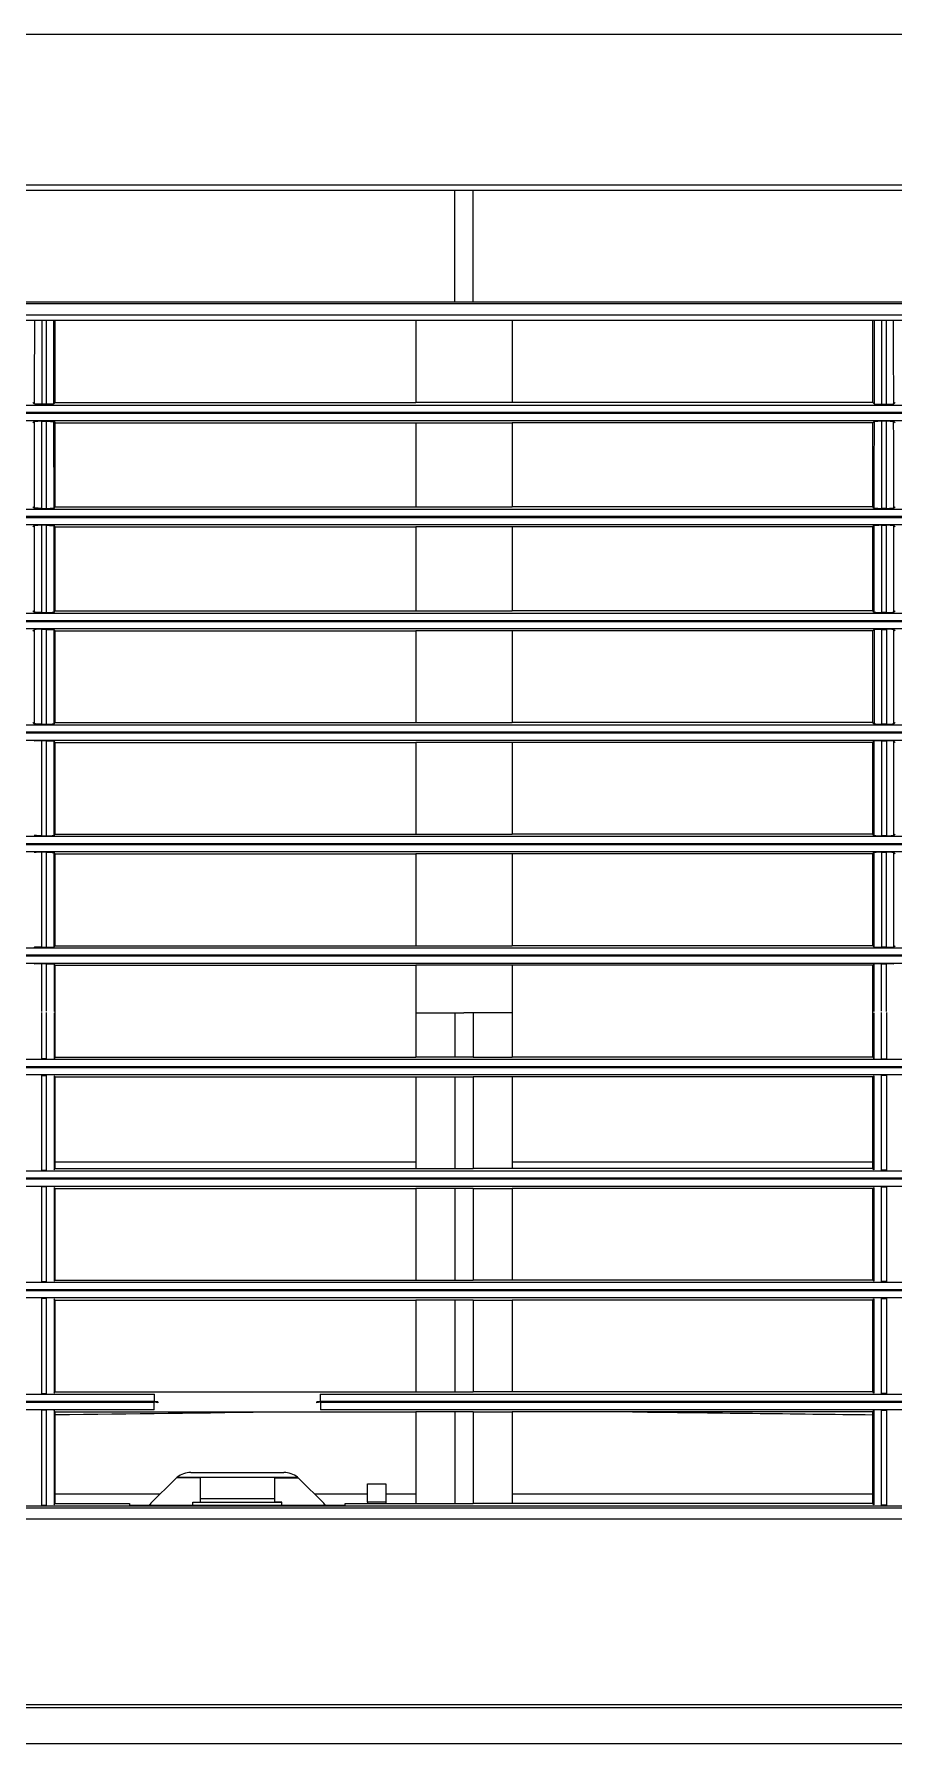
# Model space of a CAD drawing. Header units: millimetres. Extents: x -13830 to 215738, y -24143 to 193994.
# Drawn here: x 53663 to 53778.7, y 98318.3 to 98548.3 of the extents above; entities that cross this region are included whole.
import ezdxf

# ---------------------------------------------------------------- set-up
doc = ezdxf.new("R2010")
doc.units = ezdxf.units.MM
doc.header["$LTSCALE"] = 100
for name, color, linetype in [('A-Fin-Stone', 64, 'CONTINUOUS'), ('PRANDCM', 7, 'CONTINUOUS'), ('WALL', 2, 'CONTINUOUS')]:
    doc.layers.add(name, color=color, linetype=linetype)
doc.layers.add('M-2019.7.9', color=6, linetype='CONTINUOUS', lineweight=15)

# ---------------------------------------------------------------- blocks, each defined once
blk = doc.blocks.new('FXAP22-36NVC-F')
at = {"layer": 'PRANDCM', "linetype": 'Continuous'}
for p, q in [((276.91, 540.42), (960.39, 540.42)), ((303.89, 535.56), (929.89, 535.56)), ((929.89, 535.13), (303.89, 535.13)), ((305.14, 508.7), (928.64, 508.7)), ((928.64, 508.4), (305.14, 508.4)), ((560.05, 495.54), (560.05, 508.3)), ((560.05, 508.3), (560.73, 508.3)), ((560.73, 508.3), (560.73, 495.54)), ((673.73, 508.3), (673.05, 508.3)), ((673.05, 508.3), (673.05, 495.54)), ((673.73, 495.54), (673.73, 508.3)), ((561.73, 495.59), (561.73, 508.25)), ((561.73, 508.25), (561.89, 508.09)), ((561.89, 508.09), (610.39, 508.09)), ((561.89, 508.09), (561.89, 495.75)), ((561.89, 506.83), (610.39, 506.83)), ((610.39, 495.75), (610.39, 508.09)), ((610.39, 508.09), (615.64, 508.09)), ((615.64, 495.75), (615.64, 508.09)), ((618.14, 508.09), (615.64, 508.09)), ((623.39, 508.09), (618.14, 508.09)), ((618.14, 495.75), (618.14, 508.09)), ((623.39, 495.75), (623.39, 508.09)), ((632.89, 508.09), (623.39, 508.09)), ((623.39, 506.83), (627.39, 506.83)), ((627.39, 507.92), (627.39, 508.09)), ((627.39, 507.92), (629.89, 507.92)), ((627.39, 505.42), (627.39, 507.92)), ((629.89, 507.92), (629.89, 508.09)), ((629.89, 507.92), (629.89, 505.42)), ((629.89, 506.83), (636.98, 506.83)), ((661.89, 508.3), (632.89, 508.3)), ((632.89, 508.3), (632.89, 508.09)), ((635.77, 508.04), (639.01, 504.8)), ((641.39, 508.3), (641.39, 507.92)), ((641.39, 507.92), (642.39, 507.92)), ((653.39, 507.92), (641.39, 507.92)), ((642.39, 507.42), (642.39, 507.92)), ((652.39, 507.92), (642.39, 507.92)), ((652.39, 507.42), (642.39, 507.42)), ((642.39, 504.63), (642.39, 507.42)), ((652.39, 507.42), (652.39, 507.92)), ((653.39, 507.92), (652.39, 507.92)), ((652.39, 504.63), (652.39, 507.42)), ((653.39, 508.3), (653.39, 507.92)), ((655.77, 504.8), (659.01, 508.04)), ((657.8, 506.83), (671.89, 506.83)), ((661.89, 508.09), (661.89, 508.3)), ((671.89, 508.09), (661.89, 508.09)), ((672.05, 508.25), (671.89, 508.09)), ((671.89, 508.09), (671.89, 495.75)), ((672.05, 495.59), (672.05, 508.25)), ((629.89, 505.42), (627.39, 505.42)), ((642.39, 504.63), (639.19, 504.63)), ((655.48, 504.55), (639.29, 504.55)), ((653.65, 503.92), (641.13, 503.92)), ((652.39, 504.63), (655.58, 504.63)), ((349.56, 495.47), (636.22, 495.47)), ((560.73, 495.54), (560.05, 495.54)), ((561.89, 495.75), (561.73, 495.59)), ((561.89, 495.75), (610.39, 495.75)), ((615.64, 495.75), (610.39, 495.75)), ((615.64, 495.75), (618.14, 495.75)), ((618.14, 495.75), (623.39, 495.75)), ((671.89, 495.75), (623.39, 495.75)), ((636.22, 494.47), (636.22, 495.47)), ((636.22, 494.47), (636.7, 494.52)), ((636.7, 494.52), (636.71, 494.41)), ((658.07, 494.52), (658.56, 494.47)), ((658.07, 494.41), (658.07, 494.52)), ((658.56, 495.47), (884.72, 495.47)), ((658.56, 495.47), (658.56, 494.47)), ((671.89, 495.75), (672.05, 495.59)), ((673.05, 495.54), (673.73, 495.54)), ((349.55, 494.37), (636.23, 494.37)), ((636.23, 493.37), (349.55, 493.37)), ((636.22, 494.47), (349.56, 494.47)), ((560.05, 480.5), (560.05, 493.29)), ((560.05, 493.29), (560.73, 493.29)), ((560.73, 493.29), (560.73, 480.5)), ((561.73, 480.55), (561.73, 493.24)), ((561.73, 493.24), (561.89, 493.08)), ((561.89, 493.08), (561.89, 480.71)), ((561.89, 493.08), (610.39, 493.08)), ((610.39, 480.71), (610.39, 493.08)), ((610.39, 493.08), (615.64, 493.08)), ((615.64, 480.71), (615.64, 493.08)), ((618.14, 493.08), (615.64, 493.08)), ((618.14, 480.71), (618.14, 493.08)), ((623.39, 493.08), (618.14, 493.08)), ((671.89, 493.08), (623.39, 493.08)), ((623.39, 480.71), (623.39, 493.08)), ((636.23, 494.37), (636.22, 494.47)), ((636.23, 494.37), (636.71, 494.41)), ((636.23, 493.37), (636.23, 494.37)), ((658.07, 494.41), (658.55, 494.37)), ((658.56, 494.47), (658.55, 494.37)), ((658.55, 494.37), (884.73, 494.37)), ((658.55, 494.37), (658.55, 493.37)), ((884.73, 493.37), (658.55, 493.37)), ((884.72, 494.47), (658.56, 494.47)), ((672.05, 493.24), (671.89, 493.08)), ((671.89, 493.08), (671.89, 480.71)), ((672.05, 480.55), (672.05, 493.24)), ((673.05, 493.29), (673.05, 480.5)), ((673.73, 493.29), (673.05, 493.29)), ((673.73, 480.5), (673.73, 493.29)), ((561.89, 480.71), (561.73, 480.55)), ((561.89, 480.71), (610.39, 480.71)), ((615.64, 480.71), (610.39, 480.71)), ((615.64, 480.71), (618.14, 480.71)), ((618.14, 480.71), (623.39, 480.71)), ((671.89, 480.71), (623.39, 480.71)), ((671.89, 480.71), (672.05, 480.55)), ((305.14, 480.42), (928.64, 480.42)), ((928.64, 479.42), (305.14, 479.42)), ((305.14, 479.32), (928.64, 479.32)), ((560.73, 480.5), (560.05, 480.5)), ((673.05, 480.5), (673.73, 480.5)), ((928.64, 478.32), (305.14, 478.32)), ((560.05, 478.24), (560.73, 478.24)), ((560.05, 465.5), (560.05, 478.24)), ((560.73, 478.24), (560.73, 465.5)), ((561.73, 465.55), (561.73, 478.19)), ((561.73, 478.19), (561.89, 478.03)), ((561.89, 478.03), (561.89, 465.71)), ((561.89, 478.03), (610.39, 478.03)), ((610.39, 465.71), (610.39, 478.03)), ((610.39, 478.03), (615.64, 478.03)), ((615.64, 465.71), (615.64, 478.03)), ((618.14, 478.03), (615.64, 478.03)), ((623.39, 478.03), (618.14, 478.03)), ((618.14, 465.71), (618.14, 478.03)), ((623.39, 465.71), (623.39, 478.03)), ((671.89, 478.03), (623.39, 478.03)), ((672.05, 478.19), (671.89, 478.03)), ((671.89, 478.03), (671.89, 465.71)), ((672.05, 465.55), (672.05, 478.19)), ((673.73, 478.24), (673.05, 478.24)), ((673.05, 478.24), (673.05, 465.5)), ((673.73, 465.5), (673.73, 478.24)), ((305.14, 465.42), (928.64, 465.42)), ((560.73, 465.5), (560.05, 465.5)), ((561.89, 465.71), (561.73, 465.55)), ((561.89, 465.71), (610.39, 465.71)), ((615.64, 465.71), (610.39, 465.71)), ((615.64, 465.71), (618.14, 465.71)), ((618.14, 465.71), (623.39, 465.71)), ((671.89, 465.71), (623.39, 465.71)), ((671.89, 465.71), (672.05, 465.55)), ((673.05, 465.5), (673.73, 465.5)), ((929.89, 464.42), (303.89, 464.42)), ((303.89, 464.32), (929.89, 464.32)), ((928.64, 463.32), (305.14, 463.32)), ((560.05, 450.49), (560.05, 463.23)), ((560.05, 463.23), (560.73, 463.23)), ((560.73, 463.23), (560.73, 450.49)), ((561.73, 463.18), (561.89, 463.02)), ((561.73, 450.54), (561.73, 463.18)), ((561.89, 463.02), (561.89, 450.7)), ((561.89, 463.02), (610.39, 463.02)), ((610.39, 463.02), (615.64, 463.02)), ((610.39, 450.7), (610.39, 463.02)), ((618.14, 463.02), (615.64, 463.02)), ((615.64, 450.7), (615.64, 463.02)), ((618.14, 450.7), (618.14, 463.02)), ((623.39, 463.02), (618.14, 463.02)), ((623.39, 450.7), (623.39, 463.02)), ((671.89, 463.02), (623.39, 463.02)), ((672.05, 463.18), (671.89, 463.02)), ((671.89, 463.02), (671.89, 450.7)), ((672.05, 450.54), (672.05, 463.18)), ((673.05, 463.23), (673.05, 450.49)), ((673.73, 463.23), (673.05, 463.23)), ((673.73, 450.49), (673.73, 463.23)), ((561.89, 462.16), (610.39, 462.16)), ((623.39, 462.16), (671.89, 462.16)), ((303.89, 449.32), (929.89, 449.32)), ((928.89, 449.42), (304.89, 449.42)), ((305.14, 450.42), (928.64, 450.42)), ((560.05, 450.49), (560.73, 450.49)), ((561.73, 450.54), (561.89, 450.7)), ((561.89, 450.7), (610.39, 450.7)), ((610.39, 450.7), (615.64, 450.7)), ((618.14, 450.7), (615.64, 450.7)), ((623.39, 450.7), (618.14, 450.7)), ((671.89, 450.7), (623.39, 450.7)), ((672.05, 450.54), (671.89, 450.7)), ((673.73, 450.49), (673.05, 450.49)), ((928.64, 448.32), (305.14, 448.32)), ((560.05, 442.05), (560.05, 448.25)), ((560.73, 448.25), (560.05, 448.25)), ((560.73, 448.25), (560.73, 442.05)), ((561.89, 448.04), (561.73, 448.2)), ((561.73, 442.06), (561.73, 448.2)), ((561.89, 448.04), (610.39, 448.04)), ((561.89, 448.04), (561.89, 442.06)), ((610.39, 442.06), (610.39, 448.04)), ((615.64, 448.04), (610.39, 448.04)), ((615.64, 442.06), (615.64, 448.04)), ((615.64, 448.04), (618.14, 448.04)), ((618.14, 442.06), (618.14, 448.04)), ((618.14, 448.04), (623.39, 448.04)), ((623.39, 442.06), (623.39, 448.04)), ((671.89, 448.04), (623.39, 448.04)), ((671.89, 448.04), (672.05, 448.2)), ((671.89, 448.04), (671.89, 442.06)), ((672.05, 442.06), (672.05, 448.2)), ((673.05, 448.25), (673.05, 442.05)), ((673.05, 448.25), (673.73, 448.25)), ((673.73, 442.05), (673.73, 448.25)), ((560.73, 441.87), (560.73, 435.47)), ((561.73, 435.52), (561.73, 441.91)), ((561.89, 442.06), (561.89, 435.68)), ((610.39, 442.06), (615.64, 442.06)), ((610.39, 435.68), (610.39, 442.06)), ((615.64, 442.06), (616.89, 442.06)), ((618.14, 442.06), (616.89, 442.06)), ((623.39, 442.06), (618.14, 442.06)), ((623.39, 435.68), (623.39, 442.06)), ((671.89, 442.06), (671.89, 435.68)), ((672.05, 435.52), (672.05, 441.91)), ((673.05, 441.87), (673.05, 435.47)), ((305.14, 435.42), (928.64, 435.42)), ((560.73, 435.47), (560.05, 435.47)), ((560.73, 435.47), (560.83, 435.47)), ((560.83, 435.47), (560.92, 435.47)), ((560.92, 435.47), (561.01, 435.47)), ((561.01, 435.47), (561.1, 435.47)), ((561.1, 435.47), (561.18, 435.47)), ((561.18, 435.47), (561.27, 435.48)), ((561.27, 435.48), (561.35, 435.48)), ((561.35, 435.48), (561.42, 435.48)), ((561.42, 435.48), (561.48, 435.48)), ((561.48, 435.48), (561.54, 435.49)), ((561.54, 435.49), (561.59, 435.49)), ((561.59, 435.49), (561.64, 435.5)), ((561.64, 435.5), (561.67, 435.5)), ((561.67, 435.5), (561.7, 435.51)), ((561.7, 435.51), (561.72, 435.51)), ((561.72, 435.51), (561.73, 435.52)), ((561.89, 435.68), (561.73, 435.52)), ((561.89, 435.68), (610.39, 435.68)), ((610.39, 435.68), (623.39, 435.68)), ((671.89, 435.68), (623.39, 435.68)), ((671.89, 435.68), (672.05, 435.52)), ((672.06, 435.51), (672.05, 435.52)), ((672.08, 435.51), (672.06, 435.51)), ((672.11, 435.5), (672.08, 435.51)), ((672.14, 435.5), (672.11, 435.5)), ((672.18, 435.49), (672.14, 435.5)), ((672.23, 435.49), (672.18, 435.49)), ((672.29, 435.48), (672.23, 435.49)), ((672.36, 435.48), (672.29, 435.48)), ((672.43, 435.48), (672.36, 435.48)), ((672.51, 435.48), (672.43, 435.48)), ((672.59, 435.47), (672.51, 435.48)), ((672.68, 435.47), (672.59, 435.47)), ((672.77, 435.47), (672.68, 435.47)), ((672.85, 435.47), (672.77, 435.47)), ((672.95, 435.47), (672.85, 435.47)), ((673.05, 435.47), (672.95, 435.47)), ((673.05, 435.47), (673.73, 435.47)), ((303.89, 434.32), (929.89, 434.32)), ((929.14, 434.42), (304.64, 434.42)), ((928.64, 433.32), (305.14, 433.32)), ((559.05, 433.21), (558.89, 433.04)), ((559.06, 433.21), (559.05, 433.21)), ((559.08, 433.22), (559.06, 433.21)), ((559.11, 433.22), (559.08, 433.22)), ((559.14, 433.23), (559.11, 433.22)), ((559.18, 433.23), (559.14, 433.23)), ((559.23, 433.23), (559.18, 433.23)), ((559.29, 433.24), (559.23, 433.23)), ((559.36, 433.24), (559.29, 433.24)), ((559.43, 433.25), (559.36, 433.24)), ((559.51, 433.25), (559.43, 433.25)), ((559.59, 433.25), (559.51, 433.25)), ((559.68, 433.25), (559.59, 433.25)), ((559.76, 433.25), (559.68, 433.25)), ((559.85, 433.26), (559.76, 433.25)), ((559.95, 433.26), (559.85, 433.26)), ((560.05, 433.26), (559.95, 433.26)), ((560.05, 433.26), (560.73, 433.26)), ((561.73, 433.21), (561.89, 433.04)), ((561.89, 433.04), (561.89, 420.68)), ((561.89, 433.04), (610.39, 433.04)), ((610.39, 420.68), (610.39, 433.04)), ((623.39, 433.04), (610.39, 433.04)), ((623.39, 420.68), (623.39, 433.04)), ((671.89, 433.04), (623.39, 433.04)), ((672.05, 433.21), (671.89, 433.04)), ((671.89, 433.04), (671.89, 420.68)), ((673.73, 433.26), (673.05, 433.26)), ((673.73, 433.26), (673.83, 433.26)), ((673.83, 433.26), (673.92, 433.26)), ((673.92, 433.26), (674.01, 433.25)), ((674.01, 433.25), (674.1, 433.25)), ((674.1, 433.25), (674.19, 433.25)), ((674.19, 433.25), (674.27, 433.25)), ((674.27, 433.25), (674.35, 433.25)), ((674.35, 433.25), (674.42, 433.24)), ((674.42, 433.24), (674.49, 433.24)), ((674.49, 433.24), (674.55, 433.23)), ((674.55, 433.23), (674.6, 433.23)), ((674.6, 433.23), (674.64, 433.23)), ((674.64, 433.23), (674.67, 433.22)), ((674.67, 433.22), (674.7, 433.22)), ((674.7, 433.22), (674.72, 433.21)), ((674.72, 433.21), (674.73, 433.21)), ((303.89, 419.32), (929.89, 419.32)), ((929.14, 419.42), (304.64, 419.42)), ((305.14, 420.42), (928.64, 420.42)), ((558.89, 420.68), (559.05, 420.52)), ((560.73, 420.47), (560.05, 420.47)), ((560.73, 420.47), (560.83, 420.47)), ((560.83, 420.47), (560.92, 420.47)), ((560.92, 420.47), (561.01, 420.47)), ((561.01, 420.47), (561.1, 420.47)), ((561.1, 420.47), (561.18, 420.48)), ((561.18, 420.48), (561.27, 420.48)), ((561.27, 420.48), (561.34, 420.48)), ((561.34, 420.48), (561.42, 420.48)), ((561.42, 420.48), (561.48, 420.49)), ((561.48, 420.49), (561.54, 420.49)), ((561.54, 420.49), (561.59, 420.5)), ((561.59, 420.5), (561.64, 420.5)), ((561.64, 420.5), (561.67, 420.5)), ((561.67, 420.5), (561.7, 420.51)), ((561.7, 420.51), (561.71, 420.51)), ((561.71, 420.51), (561.73, 420.52)), ((561.89, 420.68), (561.73, 420.52)), ((561.89, 420.68), (610.39, 420.68)), ((610.39, 420.68), (623.39, 420.68)), ((671.89, 420.68), (623.39, 420.68)), ((671.89, 420.68), (672.05, 420.52)), ((672.06, 420.51), (672.05, 420.52)), ((672.08, 420.51), (672.06, 420.51)), ((672.11, 420.5), (672.08, 420.51)), ((672.14, 420.5), (672.11, 420.5)), ((672.18, 420.5), (672.14, 420.5)), ((672.23, 420.49), (672.18, 420.5)), ((672.29, 420.49), (672.23, 420.49)), ((672.36, 420.48), (672.29, 420.49)), ((672.43, 420.48), (672.36, 420.48)), ((672.51, 420.48), (672.43, 420.48)), ((672.59, 420.48), (672.51, 420.48)), ((672.68, 420.47), (672.59, 420.48)), ((672.77, 420.47), (672.68, 420.47)), ((672.86, 420.47), (672.77, 420.47)), ((672.95, 420.47), (672.86, 420.47)), ((673.05, 420.47), (672.95, 420.47)), ((673.05, 420.47), (673.73, 420.47)), ((928.64, 418.32), (305.14, 418.32)), ((559.05, 418.2), (558.89, 418.03)), ((559.06, 418.2), (559.05, 418.2)), ((559.08, 418.21), (559.06, 418.2)), ((559.11, 418.21), (559.08, 418.21)), ((559.14, 418.22), (559.11, 418.21)), ((559.18, 418.22), (559.14, 418.22)), ((559.23, 418.22), (559.18, 418.22)), ((559.29, 418.23), (559.23, 418.22)), ((559.36, 418.23), (559.29, 418.23)), ((559.43, 418.24), (559.36, 418.23)), ((559.51, 418.24), (559.43, 418.24)), ((559.59, 418.24), (559.51, 418.24)), ((559.68, 418.24), (559.59, 418.24)), ((559.76, 418.24), (559.68, 418.24)), ((559.85, 418.25), (559.76, 418.24)), ((559.95, 418.25), (559.85, 418.25)), ((560.05, 418.25), (559.95, 418.25)), ((560.05, 418.25), (560.73, 418.25)), ((560.05, 416.87), (560.05, 418.25)), ((560.05, 415.56), (560.05, 416.87)), ((561.73, 418.2), (561.89, 418.03)), ((561.89, 418.03), (561.89, 405.69)), ((561.89, 418.03), (610.39, 418.03)), ((610.39, 405.69), (610.39, 418.03)), ((623.39, 418.03), (610.39, 418.03)), ((671.89, 418.03), (623.39, 418.03)), ((623.39, 405.69), (623.39, 418.03)), ((672.05, 418.2), (671.89, 418.03)), ((671.89, 418.03), (671.89, 405.69)), ((673.73, 418.25), (673.05, 418.25)), ((673.73, 416.87), (673.73, 418.25)), ((673.73, 418.25), (673.83, 418.25)), ((673.73, 415.56), (673.73, 416.87)), ((673.83, 418.25), (673.92, 418.25)), ((673.92, 418.25), (674.01, 418.24)), ((674.01, 418.24), (674.1, 418.24)), ((674.1, 418.24), (674.19, 418.24)), ((674.19, 418.24), (674.27, 418.24)), ((674.27, 418.24), (674.35, 418.24)), ((674.35, 418.24), (674.42, 418.23)), ((674.42, 418.23), (674.49, 418.23)), ((674.49, 418.23), (674.55, 418.22)), ((674.55, 418.22), (674.6, 418.22)), ((674.6, 418.22), (674.64, 418.22)), ((674.64, 418.22), (674.67, 418.21)), ((674.67, 418.21), (674.7, 418.21)), ((674.7, 418.21), (674.71, 418.2)), ((674.71, 418.2), (674.73, 418.2)), ((560.05, 414.29), (560.05, 415.56)), ((560.05, 413.06), (560.05, 414.29)), ((673.73, 414.29), (673.73, 415.56)), ((673.73, 413.06), (673.73, 414.29)), ((560.05, 411.84), (560.05, 413.06)), ((560.05, 410.63), (560.05, 411.84)), ((673.73, 411.84), (673.73, 413.06)), ((673.73, 410.63), (673.73, 411.84)), ((560.05, 409.4), (560.05, 410.63)), ((673.73, 409.4), (673.73, 410.63)), ((560.05, 408.14), (560.05, 409.4)), ((560.05, 406.84), (560.05, 408.14)), ((673.73, 408.14), (673.73, 409.4)), ((673.73, 406.84), (673.73, 408.14)), ((305.14, 405.42), (928.64, 405.42)), ((558.89, 405.69), (559.05, 405.52)), ((560.05, 405.47), (560.05, 406.84)), ((560.73, 405.47), (560.05, 405.47)), ((560.73, 405.47), (560.83, 405.47)), ((560.83, 405.47), (560.92, 405.47)), ((560.92, 405.47), (561.01, 405.48)), ((561.01, 405.48), (561.1, 405.48)), ((561.1, 405.48), (561.18, 405.48)), ((561.18, 405.48), (561.27, 405.48)), ((561.27, 405.48), (561.34, 405.48)), ((561.34, 405.48), (561.42, 405.49)), ((561.42, 405.49), (561.48, 405.49)), ((561.48, 405.49), (561.54, 405.5)), ((561.54, 405.5), (561.59, 405.5)), ((561.59, 405.5), (561.63, 405.5)), ((561.63, 405.5), (561.67, 405.51)), ((561.67, 405.51), (561.69, 405.51)), ((561.69, 405.51), (561.71, 405.52)), ((561.71, 405.52), (561.72, 405.52)), ((561.89, 405.69), (561.72, 405.52)), ((561.89, 405.69), (610.39, 405.69)), ((610.39, 405.69), (623.39, 405.69)), ((671.89, 405.69), (623.39, 405.69)), ((671.89, 405.69), (672.05, 405.52)), ((672.07, 405.52), (672.05, 405.52)), ((672.08, 405.51), (672.07, 405.52)), ((672.11, 405.51), (672.08, 405.51)), ((672.14, 405.5), (672.11, 405.51)), ((672.19, 405.5), (672.14, 405.5)), ((672.24, 405.5), (672.19, 405.5)), ((672.29, 405.49), (672.24, 405.5)), ((672.36, 405.49), (672.29, 405.49)), ((672.43, 405.48), (672.36, 405.49)), ((672.51, 405.48), (672.43, 405.48)), ((672.59, 405.48), (672.51, 405.48)), ((672.68, 405.48), (672.59, 405.48)), ((672.77, 405.48), (672.68, 405.48)), ((672.86, 405.47), (672.77, 405.48)), ((672.95, 405.47), (672.86, 405.47)), ((673.05, 405.47), (672.95, 405.47)), ((673.05, 405.47), (673.73, 405.47)), ((673.73, 405.47), (673.73, 406.84)), ((303.89, 404.32), (929.89, 404.32)), ((929.14, 404.42), (304.64, 404.42)), ((928.64, 403.32), (305.14, 403.32)), ((559.05, 403.18), (558.89, 403.02)), ((559.07, 403.19), (559.05, 403.18)), ((559.09, 403.19), (559.07, 403.19)), ((559.11, 403.2), (559.09, 403.19)), ((559.14, 403.2), (559.11, 403.2)), ((559.18, 403.21), (559.14, 403.2)), ((559.23, 403.21), (559.18, 403.21)), ((559.29, 403.22), (559.23, 403.21)), ((559.36, 403.22), (559.29, 403.22)), ((559.43, 403.22), (559.36, 403.22)), ((559.51, 403.23), (559.43, 403.22)), ((559.59, 403.23), (559.51, 403.23)), ((559.68, 403.23), (559.59, 403.23)), ((559.76, 403.23), (559.68, 403.23)), ((559.86, 403.23), (559.76, 403.23)), ((559.95, 403.24), (559.86, 403.23)), ((560.05, 403.24), (559.95, 403.24)), ((560.05, 403.24), (560.73, 403.24)), ((560.05, 401.86), (560.05, 403.24)), ((561.72, 403.18), (561.89, 403.02)), ((561.89, 403.02), (561.89, 390.69)), ((561.89, 403.02), (610.39, 403.02)), ((623.39, 403.02), (610.39, 403.02)), ((610.39, 390.69), (610.39, 403.02)), ((623.39, 390.69), (623.39, 403.02)), ((671.89, 403.02), (623.39, 403.02)), ((672.05, 403.18), (671.89, 403.02)), ((671.89, 403.02), (671.89, 390.69)), ((673.73, 403.24), (673.05, 403.24)), ((673.73, 403.24), (673.83, 403.24)), ((673.73, 401.86), (673.73, 403.24)), ((673.83, 403.24), (673.92, 403.23)), ((673.92, 403.23), (674.01, 403.23)), ((674.01, 403.23), (674.1, 403.23)), ((674.1, 403.23), (674.19, 403.23)), ((674.19, 403.23), (674.27, 403.23)), ((674.27, 403.23), (674.35, 403.22)), ((674.35, 403.22), (674.42, 403.22)), ((674.42, 403.22), (674.49, 403.22)), ((674.49, 403.22), (674.55, 403.21)), ((674.55, 403.21), (674.59, 403.21)), ((674.59, 403.21), (674.64, 403.2)), ((674.64, 403.2), (674.67, 403.2)), ((674.67, 403.2), (674.69, 403.19)), ((674.69, 403.19), (674.71, 403.19)), ((674.71, 403.19), (674.72, 403.18)), ((674.72, 403.18), (674.89, 403.02)), ((560.05, 400.55), (560.05, 401.86)), ((560.05, 399.28), (560.05, 400.55)), ((673.72, 400.55), (673.73, 401.86)), ((673.72, 399.28), (673.72, 400.55)), ((560.05, 398.05), (560.05, 399.28)), ((560.05, 396.83), (560.05, 398.05)), ((673.72, 398.05), (673.72, 399.28)), ((673.72, 396.83), (673.72, 398.05)), ((560.05, 395.62), (560.05, 396.83)), ((560.05, 394.39), (560.05, 395.62)), ((673.72, 395.62), (673.72, 396.83)), ((673.72, 394.39), (673.72, 395.62)), ((560.05, 393.14), (560.05, 394.39)), ((673.72, 393.14), (673.72, 394.39)), ((560.05, 391.84), (560.05, 393.14)), ((560.05, 390.48), (560.05, 391.84)), ((673.72, 391.84), (673.72, 393.14)), ((673.72, 390.48), (673.72, 391.84)), ((303.89, 389.32), (929.89, 389.32)), ((929.14, 389.42), (304.64, 389.42)), ((305.14, 390.42), (928.64, 390.42)), ((558.89, 390.69), (559.06, 390.53)), ((560.72, 390.48), (560.05, 390.48)), ((560.72, 390.48), (560.82, 390.48)), ((560.82, 390.48), (560.92, 390.48)), ((560.92, 390.48), (561.01, 390.48)), ((561.01, 390.48), (561.1, 390.48)), ((561.1, 390.48), (561.18, 390.48)), ((561.18, 390.48), (561.26, 390.49)), ((561.26, 390.49), (561.34, 390.49)), ((561.34, 390.49), (561.42, 390.49)), ((561.42, 390.49), (561.48, 390.5)), ((561.48, 390.5), (561.54, 390.5)), ((561.54, 390.5), (561.59, 390.5)), ((561.59, 390.5), (561.63, 390.51)), ((561.63, 390.51), (561.67, 390.51)), ((561.67, 390.51), (561.69, 390.52)), ((561.69, 390.52), (561.71, 390.52)), ((561.71, 390.52), (561.72, 390.53)), ((561.89, 390.69), (561.72, 390.53)), ((561.89, 390.69), (610.39, 390.69)), ((610.39, 390.69), (623.39, 390.69)), ((671.89, 390.69), (623.39, 390.69)), ((671.89, 390.69), (672.06, 390.53)), ((672.07, 390.52), (672.06, 390.53)), ((672.09, 390.52), (672.07, 390.52)), ((672.11, 390.51), (672.09, 390.52)), ((672.15, 390.51), (672.11, 390.51)), ((672.19, 390.5), (672.15, 390.51)), ((672.24, 390.5), (672.19, 390.5)), ((672.3, 390.5), (672.24, 390.5)), ((672.36, 390.49), (672.3, 390.5)), ((672.43, 390.49), (672.36, 390.49)), ((672.51, 390.49), (672.43, 390.49)), ((672.6, 390.48), (672.51, 390.49)), ((672.68, 390.48), (672.6, 390.48)), ((672.77, 390.48), (672.68, 390.48)), ((672.86, 390.48), (672.77, 390.48)), ((672.95, 390.48), (672.86, 390.48)), ((673.05, 390.48), (672.95, 390.48)), ((673.05, 390.48), (673.72, 390.48)), ((674.89, 390.69), (674.72, 390.53)), ((928.64, 388.32), (305.14, 388.32)), ((559.06, 388.17), (558.89, 388)), ((559.07, 388.18), (559.06, 388.17)), ((559.09, 388.18), (559.07, 388.18)), ((559.11, 388.19), (559.09, 388.18)), ((559.14, 388.19), (559.11, 388.19)), ((559.18, 388.19), (559.14, 388.19)), ((559.23, 388.2), (559.18, 388.19)), ((559.29, 388.2), (559.23, 388.2)), ((559.36, 388.21), (559.29, 388.2)), ((559.43, 388.21), (559.36, 388.21)), ((559.51, 388.21), (559.43, 388.21)), ((559.59, 388.22), (559.51, 388.21)), ((559.68, 388.22), (559.59, 388.22)), ((559.76, 388.22), (559.68, 388.22)), ((559.86, 388.22), (559.76, 388.22)), ((559.95, 388.22), (559.86, 388.22)), ((560.06, 388.22), (559.95, 388.22)), ((560.06, 388.22), (560.72, 388.22)), ((560.06, 386.96), (560.06, 388.22)), ((560.06, 385.75), (560.06, 386.96)), ((561.72, 388.17), (561.89, 388)), ((561.89, 388), (610.39, 388)), ((561.89, 388), (561.89, 376.7)), ((610.39, 376.7), (610.39, 388)), ((623.39, 388), (610.39, 388)), ((671.89, 388), (623.39, 388)), ((623.39, 376.7), (623.39, 388)), ((672.06, 388.17), (671.89, 388)), ((671.89, 388), (671.89, 376.7)), ((673.72, 388.22), (673.06, 388.22)), ((673.72, 386.96), (673.72, 388.22)), ((673.72, 388.22), (673.83, 388.22)), ((673.72, 385.75), (673.72, 386.96)), ((673.83, 388.22), (673.92, 388.22)), ((673.92, 388.22), (674.01, 388.22)), ((674.01, 388.22), (674.1, 388.22)), ((674.1, 388.22), (674.19, 388.22)), ((674.19, 388.22), (674.27, 388.21)), ((674.27, 388.21), (674.35, 388.21)), ((674.35, 388.21), (674.42, 388.21)), ((674.42, 388.21), (674.49, 388.2)), ((674.49, 388.2), (674.54, 388.2)), ((674.54, 388.2), (674.59, 388.19)), ((674.59, 388.19), (674.63, 388.19)), ((674.63, 388.19), (674.67, 388.19)), ((674.67, 388.19), (674.69, 388.18)), ((674.69, 388.18), (674.71, 388.18)), ((674.71, 388.18), (674.72, 388.17)), ((674.72, 388.17), (674.89, 388)), ((560.06, 384.58), (560.06, 385.75)), ((560.06, 383.45), (560.06, 384.58)), ((673.72, 384.58), (673.72, 385.75)), ((673.72, 383.45), (673.72, 384.58)), ((560.06, 382.33), (560.06, 383.45)), ((560.06, 381.21), (560.06, 382.33)), ((673.72, 382.33), (673.72, 383.45)), ((673.72, 381.21), (673.72, 382.33)), ((560.06, 380.08), (560.06, 381.21)), ((560.06, 378.93), (560.06, 380.08)), ((673.72, 380.08), (673.72, 381.21)), ((673.72, 378.93), (673.72, 380.08)), ((560.06, 377.73), (560.06, 378.93)), ((560.06, 376.48), (560.06, 377.73)), ((673.72, 377.73), (673.72, 378.93)), ((673.72, 376.48), (673.72, 377.73)), ((303.89, 375.32), (929.89, 375.32)), ((929.14, 375.42), (304.64, 375.42)), ((305.14, 376.42), (928.64, 376.42)), ((558.89, 376.7), (559.06, 376.53)), ((560.72, 376.48), (560.06, 376.48)), ((560.72, 376.48), (560.82, 376.48)), ((560.82, 376.48), (560.92, 376.48)), ((560.92, 376.48), (561.01, 376.48)), ((561.01, 376.48), (561.1, 376.49)), ((561.1, 376.49), (561.18, 376.49)), ((561.18, 376.49), (561.26, 376.49)), ((561.26, 376.49), (561.34, 376.49)), ((561.34, 376.49), (561.42, 376.5)), ((561.42, 376.5), (561.48, 376.5)), ((561.48, 376.5), (561.54, 376.5)), ((561.54, 376.5), (561.59, 376.51)), ((561.59, 376.51), (561.63, 376.51)), ((561.63, 376.51), (561.66, 376.52)), ((561.66, 376.52), (561.69, 376.52)), ((561.69, 376.52), (561.7, 376.53)), ((561.7, 376.53), (561.72, 376.53)), ((561.89, 376.7), (561.72, 376.53)), ((561.89, 376.7), (610.39, 376.7)), ((610.39, 376.7), (623.39, 376.7)), ((671.89, 376.7), (623.39, 376.7)), ((671.89, 376.7), (672.06, 376.53)), ((672.07, 376.53), (672.06, 376.53)), ((672.09, 376.52), (672.07, 376.53)), ((672.12, 376.52), (672.09, 376.52)), ((672.15, 376.51), (672.12, 376.52)), ((672.19, 376.51), (672.15, 376.51)), ((672.24, 376.5), (672.19, 376.51)), ((672.3, 376.5), (672.24, 376.5)), ((672.36, 376.5), (672.3, 376.5)), ((672.44, 376.49), (672.36, 376.5)), ((672.51, 376.49), (672.44, 376.49)), ((672.6, 376.49), (672.51, 376.49)), ((672.68, 376.49), (672.6, 376.49)), ((672.77, 376.48), (672.68, 376.49)), ((672.86, 376.48), (672.77, 376.48)), ((672.96, 376.48), (672.86, 376.48)), ((673.06, 376.48), (672.96, 376.48)), ((673.06, 376.48), (673.72, 376.48)), ((674.89, 376.7), (674.72, 376.53)), ((928.64, 374.32), (305.14, 374.32)), ((559.06, 374.16), (558.89, 373.98)), ((559.07, 374.16), (559.06, 374.16)), ((559.09, 374.17), (559.07, 374.16)), ((559.12, 374.17), (559.09, 374.17)), ((559.15, 374.18), (559.12, 374.17)), ((559.19, 374.18), (559.15, 374.18)), ((559.23, 374.19), (559.19, 374.18)), ((559.29, 374.19), (559.23, 374.19)), ((559.36, 374.19), (559.29, 374.19)), ((559.43, 374.2), (559.36, 374.19)), ((559.51, 374.2), (559.43, 374.2)), ((559.59, 374.2), (559.51, 374.2)), ((559.68, 374.21), (559.59, 374.2)), ((559.77, 374.21), (559.68, 374.21)), ((559.86, 374.21), (559.77, 374.21)), ((559.96, 374.21), (559.86, 374.21)), ((560.06, 374.21), (559.96, 374.21)), ((560.06, 374.21), (560.72, 374.21)), ((560.06, 372.94), (560.06, 374.21)), ((560.06, 371.73), (560.06, 372.94)), ((561.72, 374.16), (561.89, 373.98)), ((561.89, 373.98), (561.89, 362.71)), ((561.89, 373.98), (610.39, 373.98)), ((623.39, 373.98), (610.39, 373.98)), ((610.39, 362.71), (610.39, 373.98)), ((671.89, 373.98), (623.39, 373.98)), ((623.39, 362.71), (623.39, 373.98)), ((672.06, 374.16), (671.89, 373.98)), ((671.89, 373.98), (671.89, 362.71)), ((673.72, 374.21), (673.06, 374.21)), ((673.72, 372.94), (673.72, 374.21)), ((673.72, 374.21), (673.82, 374.21)), ((673.72, 371.73), (673.72, 372.94)), ((673.82, 374.21), (673.92, 374.21)), ((673.92, 374.21), (674.01, 374.21)), ((674.01, 374.21), (674.1, 374.21)), ((674.1, 374.21), (674.19, 374.2)), ((674.19, 374.2), (674.27, 374.2)), ((674.27, 374.2), (674.35, 374.2)), ((674.35, 374.2), (674.42, 374.19)), ((674.42, 374.19), (674.49, 374.19)), ((674.49, 374.19), (674.54, 374.19)), ((674.54, 374.19), (674.59, 374.18)), ((674.59, 374.18), (674.63, 374.18)), ((674.63, 374.18), (674.66, 374.17)), ((674.66, 374.17), (674.69, 374.17)), ((674.69, 374.17), (674.7, 374.16)), ((674.7, 374.16), (674.72, 374.16)), ((674.72, 374.16), (674.89, 373.98)), ((560.06, 370.57), (560.06, 371.73)), ((560.06, 369.44), (560.06, 370.57)), ((673.72, 370.57), (673.72, 371.73)), ((673.72, 369.44), (673.72, 370.57)), ((560.06, 368.32), (560.06, 369.44)), ((560.06, 367.2), (560.06, 368.32)), ((673.72, 368.32), (673.72, 369.44)), ((673.72, 367.2), (673.72, 368.32)), ((560.06, 366.08), (560.06, 367.2)), ((560.06, 364.92), (560.06, 366.08)), ((673.72, 366.08), (673.72, 367.2)), ((673.72, 364.92), (673.72, 366.08)), ((560.06, 363.73), (560.06, 364.92)), ((560.06, 362.49), (560.06, 363.73)), ((673.72, 363.73), (673.72, 364.92)), ((673.72, 362.49), (673.72, 363.73)), ((303.89, 361.32), (929.89, 361.32)), ((929.14, 361.42), (304.64, 361.42)), ((305.14, 362.42), (928.64, 362.42)), ((559.06, 362.54), (558.89, 362.71)), ((560.06, 362.49), (560.72, 362.49)), ((560.72, 362.49), (560.82, 362.49)), ((560.82, 362.49), (560.91, 362.49)), ((560.91, 362.49), (561.01, 362.49)), ((561.01, 362.49), (561.09, 362.49)), ((561.09, 362.49), (561.18, 362.49)), ((561.18, 362.49), (561.26, 362.5)), ((561.26, 362.5), (561.34, 362.5)), ((561.34, 362.5), (561.41, 362.5)), ((561.41, 362.5), (561.48, 362.51)), ((561.48, 362.51), (561.54, 362.51)), ((561.54, 362.51), (561.59, 362.51)), ((561.59, 362.51), (561.63, 362.52)), ((561.63, 362.52), (561.66, 362.52)), ((561.66, 362.52), (561.68, 362.53)), ((561.68, 362.53), (561.7, 362.53)), ((561.7, 362.53), (561.71, 362.54)), ((561.71, 362.54), (561.89, 362.71)), ((561.89, 362.71), (610.39, 362.71)), ((623.39, 362.71), (610.39, 362.71)), ((671.89, 362.71), (623.39, 362.71)), ((672.06, 362.54), (671.89, 362.71)), ((672.08, 362.53), (672.06, 362.54)), ((672.1, 362.53), (672.08, 362.53)), ((672.12, 362.52), (672.1, 362.53)), ((672.15, 362.52), (672.12, 362.52)), ((672.19, 362.51), (672.15, 362.52)), ((672.24, 362.51), (672.19, 362.51)), ((672.3, 362.51), (672.24, 362.51)), ((672.36, 362.5), (672.3, 362.51)), ((672.44, 362.5), (672.36, 362.5)), ((672.51, 362.5), (672.44, 362.5)), ((672.6, 362.49), (672.51, 362.5)), ((672.68, 362.49), (672.6, 362.49)), ((672.77, 362.49), (672.68, 362.49)), ((672.86, 362.49), (672.77, 362.49)), ((672.96, 362.49), (672.86, 362.49)), ((673.06, 362.49), (672.96, 362.49)), ((673.72, 362.49), (673.06, 362.49)), ((674.71, 362.54), (674.89, 362.71)), ((928.64, 360.32), (305.13, 360.32)), ((558.89, 359.96), (559.07, 360.14)), ((559.08, 360.15), (559.07, 360.14)), ((559.1, 360.15), (559.08, 360.15)), ((559.12, 360.16), (559.1, 360.15)), ((559.15, 360.16), (559.12, 360.16)), ((559.19, 360.17), (559.15, 360.16)), ((559.24, 360.17), (559.19, 360.17)), ((559.29, 360.18), (559.24, 360.17)), ((559.36, 360.18), (559.29, 360.18)), ((559.43, 360.18), (559.36, 360.18)), ((559.51, 360.19), (559.43, 360.18)), ((559.59, 360.19), (559.51, 360.19)), ((559.68, 360.19), (559.59, 360.19)), ((559.77, 360.19), (559.68, 360.19)), ((559.86, 360.2), (559.77, 360.19)), ((559.96, 360.2), (559.86, 360.2)), ((560.06, 360.2), (559.96, 360.2)), ((560.71, 360.2), (560.06, 360.2)), ((560.06, 358.98), (560.06, 360.2)), ((560.06, 357.81), (560.06, 358.98)), ((560.82, 360.2), (560.71, 360.2)), ((560.92, 360.2), (560.82, 360.2)), ((561.01, 360.19), (560.92, 360.2)), ((561.1, 360.19), (561.01, 360.19)), ((561.19, 360.19), (561.1, 360.19)), ((561.27, 360.19), (561.19, 360.19)), ((561.35, 360.18), (561.27, 360.19)), ((561.42, 360.18), (561.35, 360.18)), ((561.49, 360.18), (561.42, 360.18)), ((561.54, 360.17), (561.49, 360.18)), ((561.59, 360.17), (561.54, 360.17)), ((561.63, 360.16), (561.59, 360.17)), ((561.66, 360.16), (561.63, 360.16)), ((561.68, 360.15), (561.66, 360.16)), ((561.7, 360.15), (561.68, 360.15)), ((561.71, 360.14), (561.7, 360.15)), ((561.89, 359.96), (561.71, 360.14)), ((561.89, 359.96), (610.39, 359.96)), ((561.89, 359.96), (561.89, 348.92)), ((610.39, 348.92), (610.39, 359.96)), ((610.39, 359.96), (623.39, 359.96)), ((623.39, 348.92), (623.39, 359.96)), ((671.89, 359.96), (623.39, 359.96)), ((671.89, 359.96), (672.07, 360.14)), ((671.89, 359.96), (671.89, 348.92)), ((672.07, 360.14), (672.08, 360.15)), ((672.08, 360.15), (672.1, 360.15)), ((672.1, 360.15), (672.12, 360.16)), ((672.12, 360.16), (672.15, 360.16)), ((672.15, 360.16), (672.19, 360.17)), ((672.19, 360.17), (672.24, 360.17)), ((672.24, 360.17), (672.29, 360.18)), ((672.29, 360.18), (672.36, 360.18)), ((672.36, 360.18), (672.43, 360.18)), ((672.43, 360.18), (672.5, 360.19)), ((672.5, 360.19), (672.59, 360.19)), ((672.59, 360.19), (672.68, 360.19)), ((672.68, 360.19), (672.77, 360.19)), ((672.77, 360.19), (672.86, 360.2)), ((672.86, 360.2), (672.96, 360.2)), ((672.96, 360.2), (673.06, 360.2)), ((673.06, 360.2), (673.71, 360.2)), ((673.71, 360.2), (673.82, 360.2)), ((673.71, 358.98), (673.71, 360.2)), ((673.71, 357.81), (673.71, 358.98)), ((673.82, 360.2), (673.92, 360.2)), ((673.92, 360.2), (674.01, 360.19)), ((674.01, 360.19), (674.1, 360.19)), ((674.1, 360.19), (674.19, 360.19)), ((674.19, 360.19), (674.27, 360.19)), ((674.27, 360.19), (674.35, 360.18)), ((674.35, 360.18), (674.42, 360.18)), ((674.42, 360.18), (674.49, 360.18)), ((674.49, 360.18), (674.54, 360.17)), ((674.54, 360.17), (674.59, 360.17)), ((674.59, 360.17), (674.63, 360.16)), ((674.63, 360.16), (674.66, 360.16)), ((674.66, 360.16), (674.68, 360.15)), ((674.68, 360.15), (674.7, 360.15)), ((674.7, 360.15), (674.71, 360.14)), ((674.89, 359.96), (674.71, 360.14)), ((560.06, 356.69), (560.06, 357.81)), ((560.07, 355.6), (560.06, 356.69)), ((673.71, 356.69), (673.71, 357.81)), ((673.71, 355.6), (673.71, 356.69)), ((560.07, 354.52), (560.07, 355.6)), ((560.07, 353.45), (560.07, 354.52)), ((673.71, 354.52), (673.71, 355.6)), ((673.71, 353.45), (673.71, 354.52)), ((560.07, 352.37), (560.07, 353.45)), ((560.07, 351.26), (560.07, 352.37)), ((673.71, 352.37), (673.71, 353.45)), ((673.71, 351.26), (673.71, 352.37)), ((560.07, 350.12), (560.07, 351.26)), ((560.07, 348.92), (560.07, 350.12)), ((673.71, 350.12), (673.71, 351.26)), ((673.71, 348.92), (673.71, 350.12)), ((928.89, 348.19), (304.89, 348.19)), ((305.14, 348.92), (928.64, 348.92)), ((303.14, 346.69), (930.64, 346.69)), ((929.09, 346.42), (304.69, 346.42)), ((615.64, 346.42), (615.64, 331.42)), ((618.14, 346.42), (618.14, 331.42)), ((310.12, 331.42), (922.57, 331.42)), ((922.57, 330.66), (310.12, 330.66)), ((1042.62, 310.42), (293.16, 310.42))]:
    blk.add_line(p, q, dxfattribs=at)
for centre, radius, start, end in [((637.89, 510.16), 3, 218.3911, 225), ((656.89, 510.16), 3, 315, 321.6089), ((641.13, 506.92), 3, 225, 229.7946), ((641.13, 506.92), 3, 229.7946, 232.2434), ((641.13, 506.92), 3, 232.2434, 270), ((653.65, 506.92), 3, 270, 307.7566), ((653.65, 506.92), 3, 307.7566, 310.2054), ((653.65, 506.92), 3, 310.2054, 315), ((-1620.61, -182450.83), 182959.99, 89.306388, 89.316513), ((2823.55, -179577.97), 180086.94, 90.684582, 90.694257), ((391334.66, 463.55), 390774.62, 180.003178, 180.004118), ((-390100.88, 463.55), 390774.61, 359.995882, 359.996822), ((559.9, 442.61), 7.15, 263.1416, 271.1645), ((673.87, 442.61), 7.15, 268.8355, 276.8584), ((356729.88, 462.38), 356170.83, 180.004693, 180.006734), ((443554.2, 470.35), 442994.15, 180.004797, 180.006451), ((560.87, 426.13), 7.13, 83.0934, 91.1383), ((-367393.15, 462.98), 367953.88, 359.99338, 359.995371), ((-356918.83, 462.51), 357480.56, 359.993269, 359.995303), ((672.91, 426.13), 7.13, 88.8617, 96.9066), ((358152.61, 462.51), 357480.56, 180.004697, 180.006731), ((368626.93, 462.98), 367953.88, 180.004629, 180.00662), ((-442320.69, 470.35), 442994.42, 359.993549, 359.995203), ((559.91, 427.61), 7.14, 263.1269, 271.1512), ((673.87, 427.61), 7.14, 268.8488, 276.8731), ((323852.58, 459.25), 323293.53, 180.007275, 180.009521), ((-338139.73, 460.71), 338700.46, 359.990656, 359.992817), ((560.87, 411.13), 7.12, 83.0524, 91.1095), ((-324641.99, 459.53), 325203.72, 359.990486, 359.992718), ((672.91, 411.13), 7.12, 88.8905, 96.9476), ((325876, 459.53), 325203.95, 180.007282, 180.009514), ((339373.59, 460.71), 338700.54, 180.007183, 180.009344), ((559.91, 412.61), 7.14, 263.1001, 271.1285), ((673.87, 412.61), 7.14, 268.8715, 276.8999), ((281351.04, 452.76), 280791.99, 180.010116, 180.012699), ((-303157.08, 456.34), 303717.81, 359.987576, 359.989983), ((560.86, 396.13), 7.1, 82.9983, 91.0695), ((-280227.97, 452.76), 280789.69, 359.987301, 359.989884), ((672.92, 396.13), 7.1, 88.9305, 97.0017), ((281461.74, 452.76), 280789.7, 180.010116, 180.012699), ((304390.86, 456.34), 303717.81, 180.010017, 180.012424), ((-280117.27, 452.76), 280791.99, 359.987301, 359.989884), ((559.92, 397.61), 7.14, 263.0606, 271.0953), ((673.86, 397.61), 7.14, 268.9047, 276.9394), ((241404.62, 444.43), 240845.57, 180.013383, 180.016151), ((-266931.79, 450.21), 267492.52, 359.984208, 359.986723), ((560.85, 381.13), 7.09, 82.9299, 91.0163), ((-240403.11, 444.46), 240964.84, 359.98385, 359.986617), ((672.93, 381.13), 7.09, 88.9837, 97.0701), ((241636.91, 444.46), 240964.86, 180.013383, 180.01615), ((268165.57, 450.21), 267492.52, 180.013277, 180.015792), ((-240170.85, 444.43), 240845.57, 359.983849, 359.986617), ((559.93, 383.61), 7.13, 263.0111, 271.0532), ((673.85, 383.61), 7.13, 268.9468, 276.9889), ((200438.89, 433.3), 199879.83, 180.016954, 180.020284), ((560.84, 367.13), 7.08, 82.8515, 90.9523), ((-226826.91, 441.05), 227387.64, 359.980205, 359.983159), ((-199448.09, 433.34), 200009.82, 359.979717, 359.983045), ((672.94, 367.13), 7.08, 89.0477, 97.1485), ((200681.87, 433.34), 200009.82, 180.016955, 180.020283), ((228060.69, 441.05), 227387.64, 180.016841, 180.019795), ((-199205.11, 433.3), 199879.83, 359.979716, 359.983046), ((559.94, 369.61), 7.12, 262.9481, 270.9984), ((673.84, 369.61), 7.12, 269.0016, 277.0519), ((156875.9, 418.05), 156316.84, 180.021226, 180.025339), ((-188283.98, 429.91), 188844.71, 359.975428, 359.97885), ((-156106.26, 418.19), 156667.98, 359.974666, 359.97877), ((157340.04, 418.19), 156667.98, 180.02123, 180.025334), ((189517.76, 429.91), 188844.71, 180.02115, 180.024572), ((-155642.12, 418.05), 156316.84, 359.974661, 359.978774)]:
    blk.add_arc(centre, radius, start, end, dxfattribs=at)
blk = doc.blocks.new('A$C42397DEC')
at = {"layer": 'M-2019.7.9', "rotation": 180}
blk.add_blockref('FXAP22-36NVC-F', (12494.13, -5939.84), dxfattribs=at)

msp = doc.modelspace()

# ---------------------------------------------------------------- linework, layer by layer
at = {"layer": 'WALL'}
msp.add_line((50993.59, 98348.53), (56643.59, 98348.53), dxfattribs=at)

# ---------------------------------------------------------------- block references
at = {"layer": 'A-Fin-Stone'}
msp.add_blockref('A$C42397DEC', (41843.59, 104798.53), dxfattribs=at)

doc.saveas('drawing.dxf')
